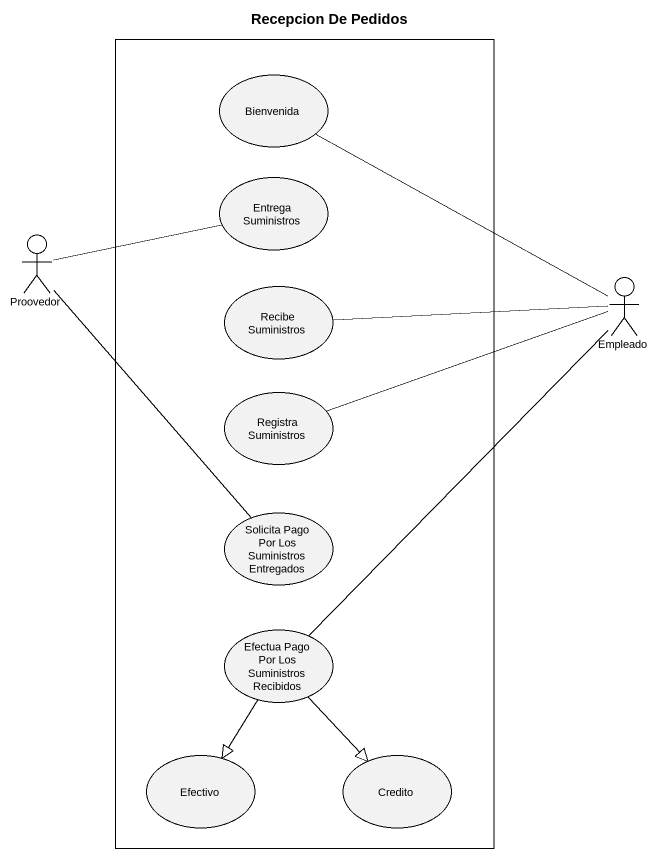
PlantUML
@startuml
title Recepcion De Pedidos
rectangle " " as rectangle1 {
  usecase Bienvenida
  usecase "Entrega Suministros" as Entrega_Suministros
  usecase "Recibe Suministros" as Recibe_Suministros
  usecase "Registra Suministros" as Registra_Suministros
  usecase "Solicita Pago Por Los Suministros Entregados" as Solicita_Pago_Por_Los
  usecase "Efectua Pago Por Los Suministros Recibidos" as Efectua_Pago_Por_Los
  usecase Efectivo
  usecase Credito
}
actor Proovedor
actor Empleado
Proovedor -right- Entrega_Suministros
Proovedor -- Solicita_Pago_Por_Los
Empleado -up- Bienvenida
Empleado -left- Recibe_Suministros
Empleado -left- Registra_Suministros
Empleado -- Efectua_Pago_Por_Los
Efectua_Pago_Por_Los --|> Efectivo
Efectua_Pago_Por_Los --|> Credito
@enduml
